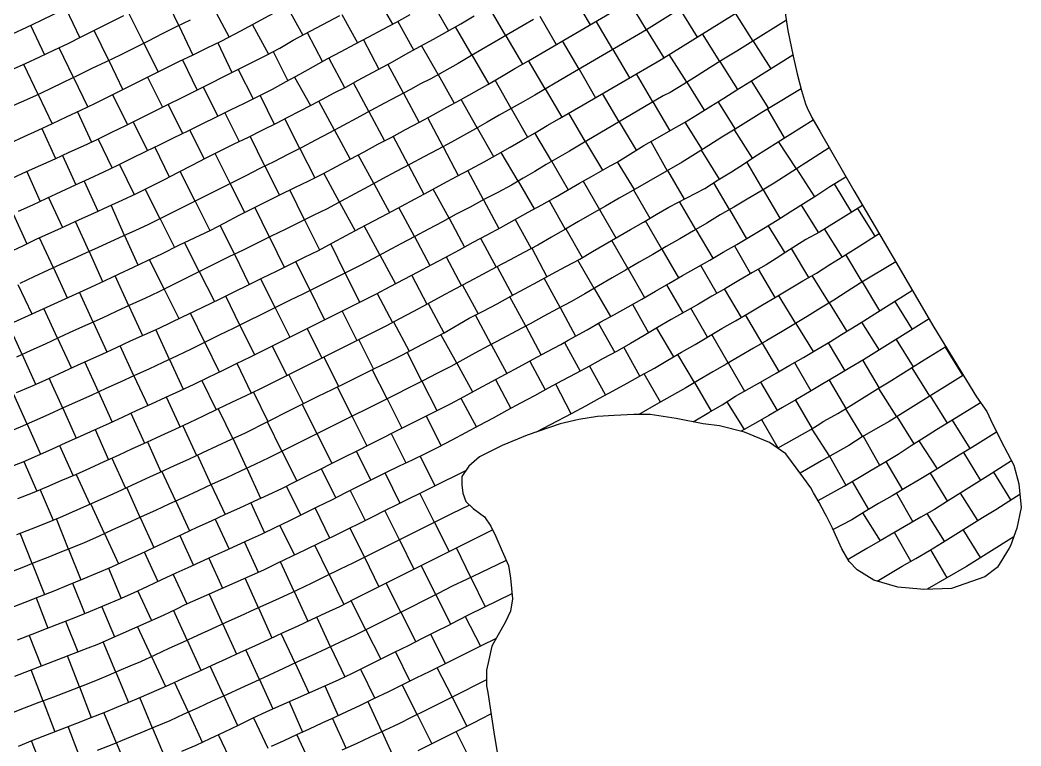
# Model space of a CAD drawing. Extents: x 720124 to 720679, y 1579628 to 1580856.
# Drawn here: x 720501.1 to 720628.9, y 1579914.9 to 1580007.7 of the extents above; entities that cross this region are included whole.
import ezdxf

# ---------------------------------------------------------------- set-up
doc = ezdxf.new("R2010")
doc.units = 0
doc.layers.add('10016_0502_PANTES', color=7, linetype='Continuous')
doc.layers.add('AGROCAD PLL', color=7, linetype='Continuous')
doc.layers.add('GT01-0010016-0502', color=30, linetype='Continuous', lineweight=25)

msp = doc.modelspace()

# ---------------------------------------------------------------- linework, layer by layer
at = {"layer": '10016_0502_PANTES'}
msp.add_lwpolyline([(720598.76, 1580008.84), (720599.16, 1580006.33), (720599.82, 1580003.02), (720600.35, 1580000.77), (720600.88, 1579998.65), (720601.41, 1579996.93), (720601.63, 1579996.45), (720602.2, 1579995.21), (720603.26, 1579993.36), (720607.59, 1579985.87), (720612.61, 1579977.3), (720617.81, 1579968.42), (720623.24, 1579959.49), (720624.56, 1579957.64), (720624.56, 1579957.64), (720625.3, 1579956.05), (720625.49, 1579955.66), (720626.41, 1579953.81), (720628, 1579950.76), (720628.66, 1579948.38), (720628.93, 1579945.34), (720628.4, 1579942.69), (720627.6, 1579940.44), (720627.41, 1579940.14), (720625.93, 1579937.74), (720625.88, 1579937.67), (720624.3, 1579936.48), (720620.06, 1579935.02), (720616.49, 1579934.89), (720616.09, 1579934.92), (720613.18, 1579935.15), (720610.14, 1579936.08), (720608.02, 1579937.4), (720606.97, 1579938.46), (720606.04, 1579940.05), (720604.85, 1579942.69), (720604.08, 1579944.23), (720603.92, 1579944.55), (720603.13, 1579946), (720602.44, 1579947.21), (720602.07, 1579947.85), (720601.18, 1579949.08), (720598.9, 1579952.22), (720596.78, 1579953.67), (720593.6, 1579955), (720590.43, 1579955.79), (720588.31, 1579956.05), (720584.87, 1579956.72), (720581.57, 1579957.25), (720579.45, 1579957.25), (720576.94, 1579957.11), (720574.82, 1579956.98), (720572.44, 1579956.58), (720570.06, 1579956.05), (720565.82, 1579954.6), (720562.65, 1579953.28), (720559.74, 1579951.82), (720558.41, 1579950.63), (720557.49, 1579949.31), (720557.49, 1579948.25), (720557.62, 1579947.19), (720558.02, 1579946.13), (720558.94, 1579945.21), (720560.4, 1579944.15), (720561.19, 1579942.96), (720561.85, 1579941.63), (720562.65, 1579939.78), (720563.44, 1579937.93), (720563.71, 1579936.34), (720563.97, 1579933.7), (720563.71, 1579932.11), (720563.05, 1579930.65), (720562.12, 1579929.07), (720561.33, 1579927.61), (720560.93, 1579925.89), (720560.66, 1579924.57), (720560.66, 1579922.58), (720560.8, 1579921.72), (720561.59, 1579916.63), (720564.63, 1579897.98)], dxfattribs=at)
at = {"layer": 'AGROCAD PLL', "color": 3, "true_color": 0x00ff00}
for points in [[(720521.32, 1580006.95), (720519.52, 1580010.79)], [(720546.56, 1580010.76), (720548.65, 1580007.11)], [(720571.77, 1580010.67), (720573.88, 1580007.03)], [(720525.82, 1580009.14), (720527.79, 1580005.47)], [(720525.82, 1580009.14), (720527.79, 1580005.47)], [(720535.14, 1580009.44), (720537.17, 1580005.73)], [(720553.7, 1580009.91), (720555.8, 1580006.27)], [(720563.12, 1580005.64), (720560.99, 1580009.3)], [(720563.12, 1580005.64), (720560.99, 1580009.3)], [(720581.1, 1580006.41), (720578.9, 1580009.96)], [(720581.1, 1580006.41), (720578.9, 1580009.96)], [(720585.35, 1580009.04), (720587.54, 1580005.46)], [(720542.17, 1580008.38), (720544.16, 1580004.72)], [(720567.44, 1580008.16), (720569.55, 1580004.52)], [(720576.78, 1580003.89), (720574.67, 1580007.5)], [(720576.78, 1580003.89), (720574.67, 1580007.5)], [(720594.73, 1580004.97), (720592.47, 1580008.54)], [(720594.73, 1580004.97), (720592.47, 1580008.54)], [(720502.39, 1580006.98), (720504.17, 1580003.21)], [(720512.38, 1580002.49), (720510.53, 1580006.31)], [(720521.32, 1580006.95), (720523.11, 1580003.18)], [(720521.32, 1580006.95), (720523.11, 1580003.18)], [(720521.32, 1580006.95), (720523.11, 1580003.18)], [(720521.32, 1580006.95), (720523.11, 1580003.18)], [(720558.8, 1580003.13), (720556.67, 1580006.78)], [(720558.8, 1580003.13), (720556.67, 1580006.78)], [(720581.1, 1580006.41), (720583.32, 1580002.82)], [(720537.75, 1580006.04), (720539.69, 1580002.33)], [(720544.92, 1580005.13), (720546.9, 1580001.39)], [(720563.12, 1580005.64), (720565.24, 1580002.01)], [(720572.47, 1580001.37), (720570.35, 1580004.99)], [(720572.47, 1580001.37), (720570.35, 1580004.99)], [(720590.46, 1580002.36), (720588.23, 1580005.89)], [(720590.46, 1580002.36), (720588.23, 1580005.89)], [(720594.73, 1580004.97), (720596.95, 1580001.43)], [(720507.87, 1580000.32), (720506.05, 1580004.08)], [(720526.33, 1580004.72), (720528.12, 1580000.94)], [(720533.38, 1580003.61), (720535.27, 1579999.88)], [(720576.78, 1580003.89), (720578.91, 1580000.25)], [(720512.38, 1580002.49), (720514.19, 1579998.75)], [(720512.38, 1580002.49), (720514.19, 1579998.75)], [(720558.8, 1580003.13), (720560.93, 1579999.47)], [(720568.15, 1579998.84), (720566.02, 1580002.47)], [(720568.15, 1579998.84), (720566.02, 1580002.47)], [(720586.23, 1579999.69), (720584, 1580003.24)], [(720586.23, 1579999.69), (720584, 1580003.24)], [(720590.46, 1580002.36), (720592.72, 1579998.79)], [(720528.93, 1580001.35), (720530.83, 1579997.57)], [(720550.04, 1579998.31), (720548.06, 1580002.01)], [(720550.04, 1579998.31), (720548.06, 1580002.01)], [(720572.47, 1580001.37), (720574.59, 1579997.73)], [(720507.87, 1580000.32), (720509.71, 1579996.52)], [(720507.87, 1580000.32), (720509.71, 1579996.52)], [(720536.13, 1580000.36), (720538.15, 1579996.73)], [(720554.45, 1580000.67), (720556.5, 1579997.01)], [(720594.46, 1579999.87), (720596.68, 1579996.33)], [(720594.46, 1579999.87), (720596.68, 1579996.33)], [(720524.47, 1579999.09), (720526.33, 1579995.35)], [(720545.63, 1579995.95), (720543.66, 1579999.64)], [(720545.63, 1579995.95), (720543.66, 1579999.64)], [(720568.15, 1579998.84), (720570.27, 1579995.23)], [(720586.23, 1579999.69), (720588.47, 1579996.13)], [(720503.37, 1579998.15), (720505.18, 1579994.38)], [(720503.37, 1579998.15), (720505.18, 1579994.38)], [(720541.22, 1579993.59), (720539.23, 1579997.3)], [(720541.22, 1579993.59), (720539.23, 1579997.3)], [(720550.04, 1579998.31), (720552.03, 1579994.57)], [(720559.46, 1579993.89), (720557.4, 1579997.51)], [(720559.46, 1579993.89), (720557.4, 1579997.51)], [(720577.6, 1579994.65), (720575.47, 1579998.25)], [(720577.6, 1579994.65), (720575.47, 1579998.25)], [(720519.99, 1579996.86), (720521.83, 1579993.14)], [(720545.63, 1579995.95), (720547.62, 1579992.21)], [(720563.81, 1579996.36), (720565.89, 1579992.69)], [(720596.56, 1579996.26), (720598.66, 1579992.58)], [(720555.09, 1579991.46), (720553.14, 1579995.16)], [(720555.09, 1579991.46), (720553.14, 1579995.16)], [(720573.29, 1579992.1), (720571.15, 1579995.74)], [(720573.29, 1579992.1), (720571.15, 1579995.74)], [(720577.6, 1579994.65), (720579.75, 1579991)], [(720503.85, 1579993.77), (720505.6, 1579989.97)], [(720541.22, 1579993.59), (720543.22, 1579989.87)], [(720559.46, 1579993.89), (720561.56, 1579990.19)], [(720550.67, 1579989.12), (720548.73, 1579992.8)], [(720550.67, 1579989.12), (720548.73, 1579992.8)], [(720568.98, 1579989.58), (720566.84, 1579993.24)], [(720568.98, 1579989.58), (720566.84, 1579993.24)], [(720568.98, 1579989.58), (720566.84, 1579993.24)], [(720568.98, 1579989.58), (720566.84, 1579993.24)], [(720573.29, 1579992.1), (720575.45, 1579988.45)], [(720600.23, 1579988.62), (720597.96, 1579992.14)], [(720600.23, 1579988.62), (720597.96, 1579992.14)], [(720518.26, 1579991.39), (720520.11, 1579987.6)], [(720536.81, 1579991.24), (720538.7, 1579987.5)], [(720555.09, 1579991.46), (720557.04, 1579987.77)], [(720506.47, 1579990.36), (720508.19, 1579986.57)], [(720546.26, 1579986.76), (720544.27, 1579990.43)], [(720546.26, 1579986.76), (720544.27, 1579990.43)], [(720568.98, 1579989.58), (720571.09, 1579985.96)], [(720501.92, 1579988.3), (720503.64, 1579984.48)], [(720550.67, 1579989.12), (720552.64, 1579985.4)], [(720583.78, 1579988.42), (720585.88, 1579984.75)], [(720509.24, 1579987.06), (720511.01, 1579983.23)], [(720541.87, 1579984.38), (720539.86, 1579988.08)], [(720541.87, 1579984.38), (720539.86, 1579988.08)], [(720573, 1579987.06), (720575.07, 1579983.43)], [(720518.94, 1579982.26), (720517.03, 1579986.03)], [(720518.94, 1579982.26), (720517.03, 1579986.03)], [(720546.26, 1579986.76), (720548.27, 1579983.06)], [(720555.86, 1579982.32), (720553.85, 1579986.05)], [(720555.86, 1579982.32), (720553.85, 1579986.05)], [(720579.44, 1579985.93), (720581.51, 1579982.32)], [(720596, 1579985.97), (720598.14, 1579982.32)], [(720504.7, 1579984.97), (720506.46, 1579981.15)], [(720523.41, 1579984.5), (720525.3, 1579980.75)], [(720560.27, 1579984.67), (720562.23, 1579981.01)], [(720568.66, 1579984.57), (720570.69, 1579980.91)], [(720514.42, 1579980.13), (720512.68, 1579983.99)], [(720514.42, 1579980.13), (720512.68, 1579983.99)], [(720532.92, 1579979.92), (720531.06, 1579983.72)], [(720532.92, 1579979.92), (720531.06, 1579983.72)], [(720541.87, 1579984.38), (720543.86, 1579980.71)], [(720551.44, 1579979.98), (720549.45, 1579983.7)], [(720551.44, 1579979.98), (720549.45, 1579983.7)], [(720575.1, 1579983.45), (720577.18, 1579979.8)], [(720600.85, 1579984.01), (720603.05, 1579980.47)], [(720610.3, 1579980.03), (720608.08, 1579983.58)], [(720500.16, 1579982.87), (720501.92, 1579979.05)], [(720509.87, 1579978.05), (720508.12, 1579981.91)], [(720509.87, 1579978.05), (720508.12, 1579981.91)], [(720555.86, 1579982.32), (720557.83, 1579978.64)], [(720564.29, 1579982.15), (720566.34, 1579978.45)], [(720583.05, 1579978.38), (720580.96, 1579982)], [(720583.05, 1579978.38), (720580.96, 1579982)], [(720547.03, 1579977.63), (720545.03, 1579981.34)], [(720547.03, 1579977.63), (720545.03, 1579981.34)], [(720570.77, 1579980.95), (720572.87, 1579977.3)], [(720606.07, 1579977.37), (720603.84, 1579980.95)], [(720505.32, 1579975.98), (720503.55, 1579979.82)], [(720505.32, 1579975.98), (720503.55, 1579979.82)], [(720551.44, 1579979.98), (720553.42, 1579976.27)], [(720559.9, 1579979.76), (720561.88, 1579976.06)], [(720578.73, 1579975.87), (720576.64, 1579979.49)], [(720578.73, 1579975.87), (720576.64, 1579979.49)], [(720509.87, 1579978.05), (720511.6, 1579974.23)], [(720523.95, 1579975.5), (720522.07, 1579979.22)], [(720523.95, 1579975.5), (720522.07, 1579979.22)], [(720542.59, 1579975.32), (720540.74, 1579979.04)], [(720542.59, 1579975.32), (720540.74, 1579979.04)], [(720519.48, 1579973.25), (720517.59, 1579977.04)], [(720519.48, 1579973.25), (720517.59, 1579977.04)], [(720547.03, 1579977.63), (720549, 1579973.94)], [(720555.5, 1579977.39), (720557.47, 1579973.7)], [(720574.41, 1579973.36), (720572.31, 1579976.98)], [(720574.41, 1579973.36), (720572.31, 1579976.98)], [(720505.32, 1579975.98), (720507.08, 1579972.16)], [(720562.01, 1579976.13), (720563.95, 1579972.46)], [(720578.73, 1579975.87), (720580.85, 1579972.2)], [(720597.51, 1579972.2), (720595.39, 1579975.81)], [(720514.95, 1579971.14), (720513.19, 1579974.98)], [(720514.95, 1579971.14), (720513.19, 1579974.98)], [(720542.59, 1579975.32), (720544.44, 1579971.59)], [(720551.09, 1579975.02), (720553.02, 1579971.32)], [(720500.78, 1579973.87), (720502.55, 1579970.1)], [(720519.48, 1579973.25), (720521.36, 1579969.5)], [(720538.11, 1579973.1), (720539.95, 1579969.34)], [(720557.6, 1579973.77), (720559.57, 1579970.1)], [(720574.41, 1579973.36), (720576.5, 1579969.75)], [(720583.65, 1579973.82), (720585.73, 1579970.21)], [(720593.21, 1579969.65), (720591.07, 1579973.3)], [(720510.41, 1579969.05), (720508.65, 1579972.87)], [(720510.41, 1579969.05), (720508.65, 1579972.87)], [(720546.66, 1579972.7), (720548.63, 1579968.99)], [(720600.17, 1579968.88), (720597.97, 1579972.47)], [(720600.17, 1579968.88), (720597.97, 1579972.47)], [(720612.79, 1579971.7), (720615.04, 1579968.11)], [(720505.86, 1579966.98), (720504.1, 1579970.8)], [(720505.86, 1579966.98), (720504.1, 1579970.8)], [(720514.95, 1579971.14), (720516.7, 1579967.33)], [(720533.63, 1579970.88), (720535.5, 1579967.11)], [(720542.19, 1579970.46), (720544.09, 1579966.69)], [(720570.05, 1579970.91), (720572.02, 1579967.23)], [(720579.31, 1579971.33), (720581.35, 1579967.67)], [(720524.66, 1579966.45), (720522.83, 1579970.2)], [(720524.66, 1579966.45), (720522.83, 1579970.2)], [(720548.78, 1579969.07), (720550.78, 1579965.33)], [(720595.85, 1579966.35), (720593.74, 1579969.96)], [(720595.85, 1579966.35), (720593.74, 1579969.96)], [(720501.31, 1579964.9), (720499.56, 1579968.74)], [(720501.31, 1579964.9), (720499.56, 1579968.74)], [(720510.41, 1579969.05), (720512.16, 1579965.25)], [(720520.16, 1579964.28), (720518.4, 1579968.1)], [(720520.16, 1579964.28), (720518.4, 1579968.1)], [(720529.15, 1579968.66), (720531.01, 1579964.86)], [(720537.72, 1579968.22), (720539.63, 1579964.45)], [(720565.65, 1579968.54), (720567.63, 1579964.84)], [(720600.17, 1579968.88), (720602.38, 1579965.27)], [(720608.55, 1579969.04), (720610.8, 1579965.45)], [(720505.86, 1579966.98), (720507.61, 1579963.17)], [(720544.32, 1579966.8), (720546.22, 1579963.05)], [(720556.85, 1579963.79), (720554.82, 1579967.46)], [(720556.85, 1579963.79), (720554.82, 1579967.46)], [(720591.53, 1579963.83), (720589.44, 1579967.45)], [(720591.53, 1579963.83), (720589.44, 1579967.45)], [(720515.61, 1579962.2), (720513.85, 1579966.03)], [(720515.61, 1579962.2), (720513.85, 1579966.03)], [(720524.66, 1579966.45), (720526.51, 1579962.68)], [(720533.25, 1579965.98), (720535.16, 1579962.2)], [(720561.24, 1579966.18), (720563.23, 1579962.47)], [(720570.59, 1579966.44), (720572.63, 1579962.79)], [(720580.23, 1579962.14), (720578.19, 1579965.83)], [(720595.85, 1579966.35), (720597.98, 1579962.72)], [(720604.31, 1579966.4), (720606.41, 1579962.8)], [(720501.31, 1579964.9), (720503.05, 1579961.1)], [(720511.07, 1579960.12), (720509.33, 1579963.95)], [(720511.07, 1579960.12), (720509.33, 1579963.95)], [(720520.16, 1579964.28), (720521.91, 1579960.48)], [(720539.85, 1579964.56), (720541.73, 1579960.84)], [(720566.19, 1579964.06), (720568.16, 1579960.39)], [(720587.21, 1579961.32), (720585.1, 1579964.92)], [(720587.21, 1579961.32), (720585.1, 1579964.92)], [(720528.76, 1579963.78), (720530.6, 1579959.97)], [(720547.94, 1579959.24), (720546.06, 1579962.97)], [(720547.94, 1579959.24), (720546.06, 1579962.97)], [(720556.85, 1579963.79), (720558.87, 1579960.13)], [(720575.84, 1579959.74), (720573.82, 1579963.44)], [(720575.84, 1579959.74), (720573.82, 1579963.44)], [(720591.53, 1579963.83), (720593.62, 1579960.22)], [(720599.99, 1579963.88), (720602.09, 1579960.25)], [(720506.52, 1579958.05), (720504.79, 1579961.88)], [(720506.52, 1579958.05), (720504.79, 1579961.88)], [(720515.61, 1579962.2), (720517.36, 1579958.4)], [(720524.27, 1579961.58), (720526.11, 1579957.82)], [(720552.4, 1579961.5), (720554.31, 1579957.73)], [(720561.79, 1579961.69), (720563.76, 1579958.01)], [(720582.88, 1579958.82), (720580.78, 1579962.44)], [(720582.88, 1579958.82), (720580.78, 1579962.44)], [(720604.42, 1579961.62), (720606.55, 1579957.99)], [(720511.07, 1579960.12), (720512.81, 1579956.27)], [(720530.89, 1579960.11), (720532.72, 1579956.34)], [(720543.47, 1579957), (720541.6, 1579960.78)], [(720543.47, 1579957), (720541.6, 1579960.78)], [(720571.45, 1579957.34), (720569.49, 1579961.1)], [(720587.21, 1579961.32), (720589.35, 1579957.66)], [(720595.65, 1579961.39), (720597.76, 1579957.73)], [(720501.96, 1579956), (720500.21, 1579959.86)], [(720501.96, 1579956), (720500.21, 1579959.86)], [(720519.73, 1579959.48), (720521.5, 1579955.64)], [(720547.94, 1579959.24), (720549.84, 1579955.49)], [(720557.38, 1579959.33), (720559.36, 1579955.64)], [(720591.34, 1579958.85), (720593.57, 1579955.31)], [(720600.11, 1579959.09), (720602.24, 1579955.41)], [(720506.52, 1579958.05), (720508.24, 1579954.22)], [(720526.38, 1579957.95), (720528.22, 1579954.14)], [(720539, 1579954.77), (720537.11, 1579958.56)], [(720539, 1579954.77), (720537.11, 1579958.56)], [(720606.49, 1579957.95), (720608.67, 1579954.4)], [(720515.19, 1579957.39), (720516.97, 1579953.57)], [(720534.52, 1579952.55), (720532.65, 1579956.31)], [(720534.52, 1579952.55), (720532.65, 1579956.31)], [(720543.47, 1579957), (720545.34, 1579953.23)], [(720595.78, 1579956.58), (720597.87, 1579952.97)], [(720501.96, 1579956), (720503.68, 1579952.18)], [(720510.65, 1579955.3), (720512.36, 1579951.46)], [(720521.87, 1579955.81), (720523.61, 1579952.01)], [(720602.2, 1579955.38), (720604.45, 1579951.89)], [(720517.32, 1579953.73), (720519.05, 1579949.92)], [(720530.03, 1579950.36), (720528.27, 1579954.17)], [(720530.03, 1579950.36), (720528.27, 1579954.17)], [(720539, 1579954.77), (720540.88, 1579950.99)], [(720548.46, 1579954.8), (720550.36, 1579951.04)], [(720608.76, 1579954.45), (720610.87, 1579950.76)], [(720506.09, 1579953.26), (720507.84, 1579949.4)], [(720534.52, 1579952.55), (720536.41, 1579948.74)], [(720512.77, 1579951.65), (720514.53, 1579947.83)], [(720525.48, 1579948.27), (720523.74, 1579952.07)], [(720525.48, 1579948.27), (720523.74, 1579952.07)], [(720552.18, 1579951.92), (720554.03, 1579948.12)], [(720604.46, 1579951.9), (720606.55, 1579948.22)], [(720611.66, 1579951.23), (720613.78, 1579947.62)], [(720621.57, 1579952.37), (720623.77, 1579948.81)], [(720520.94, 1579946.18), (720519.19, 1579949.98)], [(720520.94, 1579946.18), (720519.19, 1579949.98)], [(720530.03, 1579950.36), (720531.78, 1579946.54)], [(720539.53, 1579950.31), (720541.41, 1579946.57)], [(720508.23, 1579949.57), (720509.98, 1579945.76)], [(720607.35, 1579948.69), (720609.45, 1579945.11)], [(720617.32, 1579949.73), (720619.52, 1579946.13)], [(720627.64, 1579946.33), (720625.44, 1579949.86)], [(720503.62, 1579947.62), (720505.27, 1579943.73)], [(720516.4, 1579944.09), (720514.68, 1579947.9)], [(720516.4, 1579944.09), (720514.68, 1579947.9)], [(720525.48, 1579948.27), (720527.24, 1579944.45)], [(720520.94, 1579946.18), (720522.7, 1579942.35)], [(720554, 1579943.44), (720552.14, 1579947.18)], [(720554, 1579943.44), (720552.14, 1579947.18)], [(720613.02, 1579947.18), (720615.13, 1579943.53)], [(720511.85, 1579942.02), (720510.1, 1579945.81)], [(720511.85, 1579942.02), (720510.1, 1579945.81)], [(720530.53, 1579945.96), (720532.29, 1579942.12)], [(720538.74, 1579945.26), (720540.59, 1579941.46)], [(720549.53, 1579941.21), (720547.67, 1579944.96)], [(720549.53, 1579941.21), (720547.67, 1579944.96)], [(720507.26, 1579940.03), (720505.73, 1579943.91)], [(720507.26, 1579940.03), (720505.73, 1579943.91)], [(720516.4, 1579944.09), (720518.13, 1579940.24)], [(720525.98, 1579943.87), (720527.75, 1579940.04)], [(720608.7, 1579944.66), (720610.95, 1579941.11)], [(720608.7, 1579944.66), (720610.95, 1579941.11)], [(720619.15, 1579941.05), (720616.96, 1579944.58)], [(720534.25, 1579943.07), (720536.1, 1579939.28)], [(720545.05, 1579938.99), (720543.22, 1579942.73)], [(720545.05, 1579938.99), (720543.22, 1579942.73)], [(720554, 1579943.44), (720555.86, 1579939.71)], [(720623.77, 1579938.95), (720621.54, 1579942.53)], [(720502.62, 1579938.18), (720501.05, 1579942.07)], [(720502.62, 1579938.18), (720501.05, 1579942.07)], [(720521.45, 1579941.77), (720523.2, 1579937.96)], [(720529.73, 1579940.94), (720531.49, 1579937.07)], [(720549.53, 1579941.21), (720551.38, 1579937.48)], [(720614.86, 1579938.48), (720612.75, 1579942.15)], [(720507.26, 1579940.03), (720508.81, 1579936.11)], [(720516.91, 1579939.67), (720518.65, 1579935.88)], [(720540.56, 1579936.79), (720538.72, 1579940.55)], [(720540.56, 1579936.79), (720538.72, 1579940.55)], [(720558.65, 1579936.42), (720556.83, 1579940.2)], [(720558.65, 1579936.42), (720556.83, 1579940.2)], [(720525.18, 1579938.86), (720526.92, 1579935.04)], [(720536.06, 1579934.6), (720534.32, 1579938.42)], [(720536.06, 1579934.6), (720534.32, 1579938.42)], [(720545.05, 1579938.99), (720546.89, 1579935.23)], [(720502.62, 1579938.18), (720504.2, 1579934.24)], [(720512.36, 1579937.59), (720513.98, 1579933.71)], [(720554.17, 1579934.22), (720552.29, 1579937.93)], [(720554.17, 1579934.22), (720552.29, 1579937.93)], [(720531.51, 1579932.54), (720529.8, 1579936.32)], [(720531.51, 1579932.54), (720529.8, 1579936.32)], [(720558.65, 1579936.42), (720560.46, 1579932.65)], [(720507.74, 1579935.68), (720509.34, 1579931.78)], [(720536.06, 1579934.6), (720537.8, 1579930.81)], [(720549.7, 1579931.96), (720547.82, 1579935.69)], [(720549.7, 1579931.96), (720547.82, 1579935.69)], [(720503.1, 1579933.81), (720504.61, 1579929.93)], [(720526.96, 1579930.46), (720525.23, 1579934.3)], [(720526.96, 1579930.46), (720525.23, 1579934.3)], [(720545.23, 1579929.72), (720543.35, 1579933.44)], [(720545.23, 1579929.72), (720543.35, 1579933.44)], [(720554.17, 1579934.22), (720556.06, 1579930.46)], [(720511.52, 1579932.67), (720513.12, 1579928.82)], [(720522.41, 1579928.39), (720520.68, 1579932.21)], [(720522.41, 1579928.39), (720520.68, 1579932.21)], [(720531.51, 1579932.54), (720533.24, 1579928.7)], [(720506.87, 1579930.81), (720508.42, 1579926.89)], [(720540.72, 1579927.56), (720538.95, 1579931.34)], [(720540.72, 1579927.56), (720538.95, 1579931.34)], [(720549.7, 1579931.96), (720551.61, 1579928.19)], [(720517.87, 1579926.3), (720516.08, 1579930.14)], [(720517.87, 1579926.3), (720516.08, 1579930.14)], [(720526.96, 1579930.46), (720528.69, 1579926.62)], [(720545.23, 1579929.72), (720547.13, 1579925.97)], [(720502.21, 1579929), (720503.76, 1579925.1)], [(720513.28, 1579924.3), (720511.66, 1579928.19)], [(720513.28, 1579924.3), (720511.66, 1579928.19)], [(720522.41, 1579928.39), (720524.15, 1579924.55)], [(720536.19, 1579925.46), (720534.42, 1579929.25)], [(720536.19, 1579925.46), (720534.42, 1579929.25)], [(720553.48, 1579929.16), (720555.42, 1579925.39)], [(720531.65, 1579923.36), (720529.9, 1579927.17)], [(720531.65, 1579923.36), (720529.9, 1579927.17)], [(720540.72, 1579927.56), (720542.53, 1579923.71)], [(720549.02, 1579926.91), (720550.85, 1579923.16)], [(720517.87, 1579926.3), (720519.64, 1579922.49)], [(720527.11, 1579921.27), (720525.35, 1579925.09)], [(720527.11, 1579921.27), (720525.35, 1579925.09)], [(720536.19, 1579925.46), (720537.96, 1579921.65)], [(720544.53, 1579924.7), (720546.37, 1579920.95)], [(720556.24, 1579921.14), (720554.36, 1579924.87)], [(720513.28, 1579924.3), (720514.9, 1579920.45)], [(720508.65, 1579922.42), (720510.16, 1579918.52)], [(720522.56, 1579919.18), (720520.8, 1579923.01)], [(720522.56, 1579919.18), (720520.8, 1579923.01)], [(720540.01, 1579922.56), (720541.71, 1579918.74)], [(720551.77, 1579918.89), (720549.87, 1579922.68)], [(720503.99, 1579920.62), (720505.49, 1579916.7)], [(720517.98, 1579917.17), (720516.36, 1579921.06)], [(720517.98, 1579917.17), (720516.36, 1579921.06)], [(720527.11, 1579921.27), (720528.84, 1579917.5)], [(720535.44, 1579920.54), (720537.16, 1579916.66)], [(720547.27, 1579916.71), (720545.51, 1579920.53)], [(720556.24, 1579921.14), (720558.12, 1579917.37)], [(720556.24, 1579921.14), (720558.12, 1579917.37)], [(720513.37, 1579915.25), (720511.75, 1579919.14)], [(720513.37, 1579915.25), (720511.75, 1579919.14)], [(720522.56, 1579919.18), (720524.32, 1579915.35)], [(720542.73, 1579914.61), (720540.99, 1579918.41)], [(720551.77, 1579918.89), (720553.65, 1579915.13)], [(720551.77, 1579918.89), (720553.65, 1579915.13)], [(720551.77, 1579918.89), (720553.65, 1579915.13)], [(720551.77, 1579918.89), (720553.65, 1579915.13)], [(720508.71, 1579913.43), (720507.21, 1579917.37)], [(720508.71, 1579913.43), (720507.21, 1579917.37)], [(720517.98, 1579917.17), (720519.6, 1579913.3)], [(720547.27, 1579916.71), (720549.04, 1579912.87)], [(720547.27, 1579916.71), (720549.04, 1579912.87)], [(720556.78, 1579916.7), (720558.65, 1579912.93)], [(720504.05, 1579911.63), (720502.54, 1579915.53)], [(720504.05, 1579911.63), (720502.54, 1579915.53)], [(720526.37, 1579916.32), (720528.18, 1579912.52)], [(720538.19, 1579912.51), (720536.42, 1579916.32)]]:
    msp.add_lwpolyline(points, dxfattribs=at)
at = {"layer": 'AGROCAD PLL', "color": 5, "true_color": 0x0000ff}
for points in [[(720506.91, 1580009.12), (720508.69, 1580005.37)], [(720549.33, 1580007.48), (720551.34, 1580003.85)], [(720516.86, 1580004.71), (720518.7, 1580001.01)], [(720516.86, 1580004.71), (720518.7, 1580001.01)], [(720563.81, 1579996.36), (720561.76, 1579999.96)], [(720563.81, 1579996.36), (720561.76, 1579999.96)], [(720581.91, 1579997.19), (720579.8, 1580000.76)], [(720581.91, 1579997.19), (720579.8, 1580000.76)], [(720531.72, 1579998.01), (720533.54, 1579994.33)], [(720590.22, 1579997.22), (720592.42, 1579993.71)], [(720590.22, 1579997.22), (720592.42, 1579993.71)], [(720515.51, 1579994.65), (720517.34, 1579990.95)], [(720527.23, 1579995.8), (720529.06, 1579992.12)], [(720522.75, 1579993.58), (720524.56, 1579989.87)], [(720585.98, 1579994.58), (720588.18, 1579991.07)], [(720511.02, 1579992.43), (720512.83, 1579988.74)], [(720532.34, 1579988.99), (720534.2, 1579985.28)], [(720577.35, 1579989.52), (720579.53, 1579985.98)], [(720596, 1579985.97), (720593.91, 1579989.51)], [(720596, 1579985.97), (720593.91, 1579989.51)], [(720564.67, 1579987.04), (720566.74, 1579983.52)], [(720527.88, 1579986.74), (720529.72, 1579983.04)], [(720591.69, 1579983.43), (720589.68, 1579986.86)], [(720591.69, 1579983.43), (720589.68, 1579986.86)], [(720587.38, 1579980.89), (720585.29, 1579984.44)], [(720587.38, 1579980.89), (720585.29, 1579984.44)], [(720518.94, 1579982.26), (720520.79, 1579978.6)], [(720528.44, 1579977.71), (720526.61, 1579981.43)], [(720528.44, 1579977.71), (720526.61, 1579981.43)], [(720596.61, 1579981.37), (720598.75, 1579977.9)], [(720514.42, 1579980.13), (720516.12, 1579976.35)], [(720566.42, 1579978.49), (720568.37, 1579974.85)], [(720592.32, 1579978.8), (720594.37, 1579975.22)], [(720538.11, 1579973.1), (720536.3, 1579976.79)], [(720538.11, 1579973.1), (720536.3, 1579976.79)], [(720608.64, 1579974.19), (720606.56, 1579977.68)], [(720608.64, 1579974.19), (720606.56, 1579977.68)], [(720587.98, 1579976.31), (720590.05, 1579972.71)], [(720533.63, 1579970.88), (720531.8, 1579974.57)], [(720533.63, 1579970.88), (720531.8, 1579974.57)], [(720604.43, 1579971.5), (720602.27, 1579975.01)], [(720604.43, 1579971.5), (720602.27, 1579975.01)], [(720529.15, 1579968.66), (720527.33, 1579972.37)], [(720529.15, 1579968.66), (720527.33, 1579972.37)], [(720612.97, 1579966.81), (720615.15, 1579963.32)], [(720552.4, 1579961.5), (720550.53, 1579965.2)], [(720552.4, 1579961.5), (720550.53, 1579965.2)], [(720608.73, 1579964.16), (720610.8, 1579960.62)], [(720535.38, 1579962.31), (720537.24, 1579958.63)], [(720617.32, 1579959.61), (720619.48, 1579956.13)], [(720613.07, 1579956.97), (720615.24, 1579953.47)], [(720544, 1579952.55), (720545.86, 1579948.85)], [(720501.53, 1579951.21), (720503.22, 1579947.45)], [(720535.06, 1579948.07), (720536.92, 1579944.37)], [(720623.4, 1579943.68), (720621.21, 1579947.2)], [(720619.48, 1579936.38), (720617.4, 1579939.96)], [(720520.63, 1579936.79), (720522.35, 1579933.06)], [(720516.09, 1579934.68), (720517.84, 1579930.93)], [(720531.65, 1579923.36), (720533.37, 1579919.62)], [(720513.37, 1579915.25), (720514.95, 1579911.44)]]:
    msp.add_lwpolyline(points, dxfattribs=at)
at = {"layer": 'AGROCAD PLL', "color": 1, "true_color": 0xff0000}
for points in [[(720516.86, 1580004.71), (720514.95, 1580008.54)], [(720530.75, 1580007.05), (720532.79, 1580003.31)], [(720554.45, 1580000.67), (720552.35, 1580004.39)], [(720554.45, 1580000.67), (720552.35, 1580004.39)], [(720521.82, 1580002.56), (720523.68, 1579998.69)], [(720540.51, 1580002.78), (720542.51, 1579999.02)], [(720503.37, 1579998.15), (720501.52, 1580001.99)], [(720517.34, 1580000.33), (720519.27, 1579996.51)], [(720512.87, 1579998.09), (720514.79, 1579994.29)], [(720581.91, 1579997.19), (720584.08, 1579993.5)], [(720508.38, 1579995.9), (720510.19, 1579992.05)], [(720536.81, 1579991.24), (720534.89, 1579995.03)], [(720536.81, 1579991.24), (720534.89, 1579995.03)], [(720592.3, 1579993.64), (720594.58, 1579989.99)], [(720532.34, 1579988.99), (720530.44, 1579992.8)], [(720532.34, 1579988.99), (720530.44, 1579992.8)], [(720581.63, 1579992.11), (720583.72, 1579988.39)], [(720588.06, 1579991), (720590.39, 1579987.3)], [(720527.88, 1579986.74), (720525.97, 1579990.58)], [(720527.88, 1579986.74), (720525.97, 1579990.58)], [(720564.67, 1579987.04), (720562.51, 1579990.72)], [(720564.67, 1579987.04), (720562.51, 1579990.72)], [(720513.76, 1579989.2), (720515.65, 1579985.35)], [(720523.41, 1579984.5), (720521.49, 1579988.3)], [(720523.41, 1579984.5), (720521.49, 1579988.3)], [(720560.27, 1579984.67), (720558.26, 1579988.42)], [(720560.27, 1579984.67), (720558.26, 1579988.42)], [(720600.23, 1579988.62), (720602.54, 1579985.05)], [(720537.41, 1579982.12), (720535.54, 1579985.94)], [(720537.41, 1579982.12), (720535.54, 1579985.94)], [(720605.05, 1579986.72), (720607.26, 1579983.07)], [(720591.69, 1579983.43), (720593.87, 1579979.7)], [(720537.41, 1579982.12), (720539.3, 1579978.27)], [(720587.38, 1579980.89), (720589.55, 1579977.21)], [(720532.92, 1579979.92), (720534.81, 1579976.05)], [(720583.05, 1579978.38), (720585.18, 1579974.7)], [(720601.82, 1579974.74), (720599.61, 1579978.45)], [(720528.44, 1579977.71), (720530.33, 1579973.85)], [(720523.95, 1579975.5), (720525.89, 1579971.67)], [(720570.05, 1579970.91), (720568.03, 1579974.67)], [(720570.05, 1579970.91), (720568.03, 1579974.67)], [(720608.64, 1579974.19), (720610.85, 1579970.48)], [(720565.65, 1579968.54), (720563.63, 1579972.29)], [(720565.65, 1579968.54), (720563.63, 1579972.29)], [(720553.19, 1579971.41), (720555.2, 1579967.66)], [(720588.89, 1579967.13), (720586.75, 1579970.81)], [(720604.43, 1579971.5), (720606.66, 1579967.86)], [(720561.24, 1579966.18), (720559.23, 1579969.93)], [(720561.24, 1579966.18), (720559.23, 1579969.93)], [(720574.95, 1579968.88), (720577.05, 1579965.18)], [(720584.57, 1579964.61), (720582.42, 1579968.29)], [(720619.23, 1579965.86), (720621.49, 1579962.2)], [(720614.98, 1579963.22), (720617.24, 1579959.56)], [(720610.74, 1579960.58), (720613.01, 1579956.93)], [(720552.93, 1579957.04), (720554.86, 1579953.23)], [(720620.13, 1579956.53), (720622.39, 1579952.88)], [(720615.89, 1579953.89), (720618.23, 1579950.29)], [(720547.68, 1579949.75), (720549.59, 1579945.92)], [(720543.21, 1579947.51), (720545.15, 1579943.71)], [(720511.85, 1579942.02), (720513.62, 1579938.15)], [(720540.56, 1579936.79), (720542.43, 1579932.97)], [(720557.94, 1579931.41), (720559.87, 1579927.62)], [(720508.65, 1579922.42), (720507.12, 1579926.39)], [(720508.65, 1579922.42), (720507.12, 1579926.39)], [(720503.99, 1579920.62), (720502.46, 1579924.6)], [(720503.99, 1579920.62), (720502.46, 1579924.6)], [(720530.89, 1579918.47), (720532.72, 1579914.61)]]:
    msp.add_lwpolyline(points, dxfattribs=at)
at = {"layer": 'GT01-0010016-0502'}
for points in [[(720500.6, 1579960.03), (720502.44, 1579960.83), (720504.27, 1579961.64), (720506.08, 1579962.47), (720507.91, 1579963.31), (720509.73, 1579964.13), (720511.55, 1579964.97), (720513.36, 1579965.8), (720515.18, 1579966.64), (720516.99, 1579967.46), (720518.82, 1579968.29), (720520.33, 1579969), (720521.83, 1579969.73), (720523.34, 1579970.44), (720526.64, 1579972.03), (720528.43, 1579972.92), (720530.22, 1579973.8), (720532.02, 1579974.69), (720533.81, 1579975.56), (720535.61, 1579976.44), (720537.4, 1579977.33), (720539.2, 1579978.21), (720540.96, 1579979.16), (720542.72, 1579980.1), (720544.48, 1579981.05), (720546.24, 1579981.98), (720548.02, 1579982.93), (720549.78, 1579983.87), (720551.54, 1579984.82), (720553.3, 1579985.75), (720555.06, 1579986.71), (720556.83, 1579987.65), (720558.59, 1579988.6), (720560.35, 1579989.54), (720562.11, 1579990.49), (720563.69, 1579991.41), (720565.27, 1579992.32), (720566.85, 1579993.24), (720568.41, 1579994.16), (720569.99, 1579995.07), (720572.99, 1579996.81), (720582.95, 1580002.59), (720590.71, 1580007.44), (720598.47, 1580012.28)], [(720538.05, 1580011.03), (720529.22, 1580006.21), (720526.71, 1580004.91), (720524.91, 1580004.05), (720523.11, 1580003.18), (720521.31, 1580002.31), (720519.52, 1580001.41), (720517.73, 1580000.52), (720515.95, 1579999.62), (720514.15, 1579998.73), (720512.37, 1579997.83), (720510.58, 1579996.93), (720508.78, 1579996.08), (720506.96, 1579995.23), (720505.16, 1579994.37), (720503.34, 1579993.53), (720501.52, 1579992.71), (720499.7, 1579991.88)], [(720496.94, 1579967.55), (720510.1, 1579973.53), (720511.92, 1579974.38), (720513.72, 1579975.23), (720515.53, 1579976.08), (720517.34, 1579976.92), (720519.15, 1579977.78), (720521.36, 1579978.89), (720522.72, 1579979.53), (720524.07, 1579980.17), (720525.43, 1579980.81), (720527.21, 1579981.74), (720528.98, 1579982.66), (720530.75, 1579983.57), (720532.55, 1579984.46), (720534.34, 1579985.35), (720536.14, 1579986.23), (720537.93, 1579987.12), (720539.72, 1579988), (720541.49, 1579988.95), (720543.25, 1579989.89), (720545.01, 1579990.82), (720546.78, 1579991.77), (720548.55, 1579992.7), (720550.31, 1579993.65), (720552.07, 1579994.59), (720553.84, 1579995.53), (720555.59, 1579996.5), (720557.33, 1579997.47), (720559.08, 1579998.44), (720560.83, 1579999.41), (720562.55, 1580000.43), (720564.28, 1580001.44), (720566, 1580002.45), (720568.77, 1580004.07), (720578.62, 1580009.79)], [(720598.95, 1580007.63), (720594.33, 1580004.72), (720592.62, 1580003.68), (720590.91, 1580002.64), (720589.22, 1580001.57), (720587.54, 1580000.51), (720585.84, 1579999.44), (720584.12, 1579998.41), (720583.23, 1579997.97), (720572.72, 1579991.77), (720571.25, 1579990.9), (720569.77, 1579990.04), (720568.28, 1579989.17), (720566.8, 1579988.3), (720565.32, 1579987.43), (720563.85, 1579986.56), (720562.08, 1579985.63), (720560.32, 1579984.7), (720558.55, 1579983.75), (720556.78, 1579982.82), (720555.02, 1579981.87), (720553.25, 1579980.94), (720551.49, 1579980), (720549.71, 1579979.06), (720547.95, 1579978.12), (720546.19, 1579977.18), (720544.43, 1579976.23), (720542.63, 1579975.34), (720540.84, 1579974.45), (720539.06, 1579973.56), (720537.26, 1579972.68), (720535.47, 1579971.79), (720533.68, 1579970.9), (720531.89, 1579970.01), (720530.09, 1579969.12), (720528.3, 1579968.24), (720526.5, 1579967.37), (720524.71, 1579966.48), (720522.91, 1579965.6), (720521.12, 1579964.72), (720519.3, 1579963.88), (720517.49, 1579963.05), (720515.66, 1579962.22), (720513.84, 1579961.39), (720512.03, 1579960.55), (720510.21, 1579959.73), (720508.39, 1579958.89), (720506.57, 1579958.07), (720504.74, 1579957.25), (720502.92, 1579956.43), (720501.09, 1579955.61), (720499.23, 1579954.87)], [(720499.42, 1579996.4), (720501.25, 1579997.2), (720503.07, 1579998.01), (720504.88, 1579998.88), (720506.68, 1579999.75), (720508.48, 1580000.62), (720510.28, 1580001.49), (720512.09, 1580002.35), (720513.88, 1580003.22), (720515.68, 1580004.12), (720517.46, 1580005.01), (720519.25, 1580005.91), (720521.03, 1580006.82), (720522.85, 1580007.67)], [(720499.59, 1579977.94), (720501.4, 1579978.8), (720503.2, 1579979.67), (720505.02, 1579980.5), (720506.84, 1579981.32), (720508.66, 1579982.16), (720510.48, 1579982.98), (720512.3, 1579983.82), (720514.11, 1579984.64), (720515.94, 1579985.48), (720517.72, 1579986.38), (720519.5, 1579987.29), (720521.28, 1579988.19), (720523.06, 1579989.1), (720524.85, 1579990.02), (720526.63, 1579990.92), (720528.43, 1579991.81), (720530.22, 1579992.69), (720532, 1579993.58), (720533.8, 1579994.46), (720535.28, 1579995.23), (720536.75, 1579996.01), (720538.24, 1579996.77), (720539.71, 1579997.55), (720541.19, 1579998.33), (720542.66, 1579999.09), (720544.27, 1579999.98), (720548.62, 1580002.31), (720550.35, 1580003.31), (720552.11, 1580004.27), (720553.88, 1580005.21), (720555.63, 1580006.17), (720557.36, 1580007.18), (720559.08, 1580008.18)], [(720514.27, 1580008.21), (720512.49, 1580007.3), (720510.71, 1580006.4), (720508.92, 1580005.49), (720507.14, 1580004.59), (720505.33, 1580003.74), (720503.52, 1580002.91), (720501.7, 1580002.07), (720499.88, 1580001.24)], [(720500.07, 1579987.46), (720501.89, 1579988.29), (720503.71, 1579989.11), (720505.53, 1579989.93), (720507.35, 1579990.76), (720509.17, 1579991.58), (720510.99, 1579992.42), (720512.78, 1579993.3), (720514.58, 1579994.19), (720516.37, 1579995.08), (720518.16, 1579995.97), (720519.95, 1579996.85), (720521.75, 1579997.74), (720523.54, 1579998.63), (720525.33, 1579999.52), (720527.11, 1580000.42), (720528.89, 1580001.33), (720530.68, 1580002.23), (720532.46, 1580003.14), (720534.24, 1580004.04), (720535.96, 1580005.08), (720537.38, 1580005.84), (720540.46, 1580007.45), (720541.92, 1580008.25)], [(720500.11, 1580005.9), (720501.92, 1580006.76), (720503.73, 1580007.61), (720505.54, 1580008.47)], [(720584.49, 1580008.51), (720582.79, 1580007.46), (720581.08, 1580006.4), (720570.88, 1580000.44), (720566.84, 1579998.07), (720565.31, 1579997.21), (720563.79, 1579996.35), (720562.27, 1579995.48), (720560.75, 1579994.62), (720559.22, 1579993.75), (720557.7, 1579992.89), (720556.18, 1579992.03), (720554.41, 1579991.1), (720552.64, 1579990.16), (720550.88, 1579989.23), (720549.1, 1579988.29), (720547.34, 1579987.35), (720545.58, 1579986.39), (720543.83, 1579985.45), (720542.07, 1579984.49), (720540.31, 1579983.53), (720538.51, 1579982.66), (720536.72, 1579981.78), (720534.92, 1579980.9), (720533.13, 1579980.02), (720531.33, 1579979.14), (720529.54, 1579978.25), (720527.74, 1579977.37), (720525.94, 1579976.49), (720524.15, 1579975.6), (720522.37, 1579974.7), (720520.58, 1579973.8), (720518.79, 1579972.91), (720516.98, 1579972.07), (720515.16, 1579971.24), (720513.34, 1579970.4), (720511.53, 1579969.57), (720509.71, 1579968.73), (720507.89, 1579967.91), (720506.07, 1579967.08), (720504.25, 1579966.24), (720502.43, 1579965.42), (720500.6, 1579964.58)], [(720550.84, 1580008.31), (720549.09, 1580007.34), (720547.32, 1580006.4), (720545.55, 1580005.46), (720543.79, 1580004.53), (720542.03, 1580003.59), (720540.26, 1580002.65), (720538.51, 1580001.68), (720536.75, 1580000.71), (720535.01, 1579999.74), (720533.26, 1579998.78), (720531.47, 1579997.89), (720529.68, 1579997), (720527.88, 1579996.12), (720526.09, 1579995.23), (720524.3, 1579994.34), (720522.5, 1579993.46), (720520.7, 1579992.59), (720518.91, 1579991.71), (720517.11, 1579990.83), (720515.31, 1579989.95), (720513.51, 1579989.08), (720511.72, 1579988.2), (720509.9, 1579987.36), (720508.09, 1579986.53), (720506.27, 1579985.69), (720504.45, 1579984.86), (720502.64, 1579984.01), (720500.82, 1579983.18)], [(720566.66, 1580007.7), (720558.75, 1580003.1), (720557.01, 1580002.11), (720555.26, 1580001.13), (720553.52, 1580000.15), (720552.23, 1579999.48), (720550.93, 1579998.79), (720547.62, 1579997.02), (720545.86, 1579996.08), (720544.09, 1579995.13), (720542.33, 1579994.19), (720540.57, 1579993.24), (720538.8, 1579992.3), (720537.04, 1579991.35), (720535.26, 1579990.45), (720533.46, 1579989.55), (720531.68, 1579988.66), (720529.9, 1579987.76), (720528.11, 1579986.86), (720526.32, 1579985.97), (720524.54, 1579985.07), (720522.75, 1579984.17), (720520.96, 1579983.26), (720519.17, 1579982.37), (720517.39, 1579981.47), (720515.8, 1579980.75), (720514.2, 1579980.03), (720512.61, 1579979.3), (720511.02, 1579978.57), (720509.42, 1579977.85), (720507.83, 1579977.13), (720506.23, 1579976.41), (720504.64, 1579975.67), (720502.83, 1579974.83), (720501.02, 1579973.98)], [(720499.6, 1579950.46), (720501.46, 1579951.18), (720503.28, 1579952), (720505.11, 1579952.81), (720506.93, 1579953.64), (720508.76, 1579954.45), (720510.58, 1579955.27), (720512.41, 1579956.09), (720514.22, 1579956.93), (720516.03, 1579957.78), (720517.85, 1579958.62), (720519.67, 1579959.45), (720521.48, 1579960.28), (720523.31, 1579961.11), (720525.11, 1579961.99), (720526.9, 1579962.86), (720528.69, 1579963.74), (720530.49, 1579964.61), (720532.29, 1579965.49), (720534.08, 1579966.39), (720535.86, 1579967.29), (720537.66, 1579968.18), (720539.44, 1579969.08), (720541.22, 1579969.97), (720543.02, 1579970.88), (720544.8, 1579971.78), (720546.6, 1579972.67), (720548.36, 1579973.6), (720550.13, 1579974.52), (720551.9, 1579975.45), (720553.67, 1579976.4), (720555.43, 1579977.35), (720557.19, 1579978.29), (720558.95, 1579979.25), (720560.71, 1579980.19), (720562.47, 1579981.14), (720564.22, 1579982.12), (720565.96, 1579983.09), (720567.71, 1579984.05), (720569.47, 1579985.02), (720571, 1579985.91), (720572.54, 1579986.79), (720574.07, 1579987.67), (720576.46, 1579989.02), (720577.34, 1579989.5), (720579.03, 1579990.55), (720580.73, 1579991.6), (720582.47, 1579992.58), (720584.21, 1579993.57), (720585.95, 1579994.56), (720587.61, 1579995.6), (720589.29, 1579996.64), (720590.95, 1579997.68), (720592.61, 1579998.72), (720594.28, 1579999.76), (720599.78, 1580003.2)], [(720600.83, 1579998.87), (720596.69, 1579996.34), (720595.82, 1579995.84), (720594.13, 1579994.79), (720592.43, 1579993.72), (720590.73, 1579992.67), (720589.04, 1579991.61), (720587.34, 1579990.54), (720585.65, 1579989.49), (720579.33, 1579985.87), (720577.59, 1579984.88), (720575.86, 1579983.88), (720574.12, 1579982.89), (720572.4, 1579981.89), (720570.66, 1579980.89), (720568.93, 1579979.9), (720567.19, 1579978.9), (720565.43, 1579977.96), (720563.66, 1579977.01), (720561.9, 1579976.08), (720560.14, 1579975.13), (720558.37, 1579974.19), (720556.61, 1579973.24), (720554.85, 1579972.3), (720553.08, 1579971.35), (720551.32, 1579970.42), (720549.55, 1579969.48), (720547.79, 1579968.54), (720545.99, 1579967.65), (720544.21, 1579966.75), (720542.43, 1579965.85), (720540.63, 1579964.96), (720538.85, 1579964.05), (720537.06, 1579963.15), (720535.27, 1579962.25), (720533.49, 1579961.36), (720531.68, 1579960.49), (720529.89, 1579959.63), (720528.08, 1579958.77), (720526.27, 1579957.9), (720524.47, 1579957.04), (720522.66, 1579956.18), (720520.85, 1579955.34), (720519.03, 1579954.51), (720517.21, 1579953.68), (720515.4, 1579952.85), (720513.57, 1579952.01), (720511.75, 1579951.18), (720509.94, 1579950.35), (720508.12, 1579949.52), (720506.28, 1579948.74), (720504.43, 1579947.96), (720502.59, 1579947.18), (720500.73, 1579946.45)], [(720500.64, 1579941.91), (720502.5, 1579942.64), (720504.36, 1579943.37), (720506.22, 1579944.1), (720508.05, 1579944.91), (720509.88, 1579945.72), (720511.71, 1579946.53), (720513.52, 1579947.36), (720515.34, 1579948.2), (720517.16, 1579949.05), (720518.97, 1579949.88), (720520.79, 1579950.72), (720522.61, 1579951.55), (720524.42, 1579952.38), (720526.24, 1579953.22), (720528.06, 1579954.07), (720529.87, 1579954.9), (720535.57, 1579957.78), (720537.35, 1579958.69), (720539.15, 1579959.56), (720540.94, 1579960.45), (720542.74, 1579961.33), (720544.53, 1579962.22), (720546.32, 1579963.1), (720548.12, 1579963.98), (720549.91, 1579964.87), (720551.68, 1579965.81), (720553.45, 1579966.74), (720555.22, 1579967.67), (720558.45, 1579969.54), (720560.24, 1579970.44), (720561.99, 1579971.4), (720563.75, 1579972.35), (720565.51, 1579973.3), (720567.26, 1579974.25), (720569.02, 1579975.21), (720570.78, 1579976.16), (720572.55, 1579977.11), (720574.17, 1579978.06), (720575.8, 1579979), (720577.43, 1579979.94), (720579.06, 1579980.89), (720580.7, 1579981.84), (720582.33, 1579982.79), (720583.95, 1579983.73), (720588.54, 1579986.14), (720590.23, 1579987.21), (720591.93, 1579988.26), (720593.62, 1579989.32), (720594.93, 1579990.23), (720602.37, 1579994.91)], [(720604.43, 1579991.34), (720597.4, 1579986.79), (720595.68, 1579985.78), (720593.96, 1579984.76), (720592.24, 1579983.75), (720590.51, 1579982.74), (720588.79, 1579981.71), (720587.07, 1579980.7), (720585.33, 1579979.7), (720583.61, 1579978.7), (720581.88, 1579977.7), (720580.15, 1579976.69), (720578.42, 1579975.69), (720576.69, 1579974.69), (720574.95, 1579973.68), (720573.22, 1579972.68), (720571.49, 1579971.68), (720569.73, 1579970.73), (720567.97, 1579969.79), (720566.21, 1579968.84), (720564.45, 1579967.9), (720562.68, 1579966.95), (720560.92, 1579966.01), (720559.16, 1579965.06), (720556.09, 1579963.37), (720554.31, 1579962.46), (720552.52, 1579961.56), (720550.74, 1579960.66), (720548.96, 1579959.75), (720547.17, 1579958.85), (720545.38, 1579957.95), (720543.59, 1579957.06), (720541.8, 1579956.17), (720540, 1579955.28), (720538.22, 1579954.39), (720536.43, 1579953.5), (720534.64, 1579952.61), (720532.85, 1579951.72), (720531.05, 1579950.83), (720529.24, 1579949.99), (720527.42, 1579949.16), (720525.6, 1579948.32), (720523.79, 1579947.49), (720521.97, 1579946.65), (720520.15, 1579945.82), (720518.34, 1579944.98), (720516.52, 1579944.15), (720514.69, 1579943.32), (720512.88, 1579942.49), (720511.06, 1579941.65), (720509.24, 1579940.82), (720507.69, 1579940.2), (720506.15, 1579939.59), (720504.6, 1579938.96), (720503.05, 1579938.35), (720501.5, 1579937.73), (720499.95, 1579937.12)], [(720499.82, 1579932.52), (720501.69, 1579933.26), (720503.55, 1579933.99), (720505.41, 1579934.71), (720507.26, 1579935.48), (720509.11, 1579936.24), (720510.96, 1579937.01), (720512.8, 1579937.77), (720514.62, 1579938.61), (720516.43, 1579939.45), (720518.25, 1579940.29), (720520.07, 1579941.14), (720521.88, 1579941.97), (720523.69, 1579942.82), (720525.5, 1579943.65), (720527.32, 1579944.49), (720529.14, 1579945.32), (720530.95, 1579946.16), (720532.77, 1579946.99), (720534.59, 1579947.83), (720536.18, 1579948.63), (720537.77, 1579949.43), (720539.36, 1579950.23), (720540.95, 1579951.03), (720542.54, 1579951.81), (720544.13, 1579952.61), (720545.71, 1579953.41), (720547.3, 1579954.21), (720548.89, 1579955.01), (720550.67, 1579955.9), (720552.47, 1579956.8), (720554.25, 1579957.71), (720556.03, 1579958.61), (720557.8, 1579959.55), (720559.56, 1579960.5), (720561.32, 1579961.44), (720563.08, 1579962.39), (720564.84, 1579963.34), (720566.6, 1579964.29), (720568.37, 1579965.23), (720570.13, 1579966.18), (720571.09, 1579966.72), (720573.52, 1579968.07), (720575.26, 1579969.06), (720577, 1579970.03), (720578.74, 1579971.01), (720580.49, 1579971.99), (720582.22, 1579972.99), (720583.95, 1579973.99), (720585.69, 1579974.99), (720587.42, 1579975.98), (720589.16, 1579976.98), (720590.89, 1579977.98), (720592.63, 1579978.98), (720594.35, 1579979.98), (720596.05, 1579981.03), (720597.76, 1579982.08), (720599.45, 1579983.14), (720601.15, 1579984.19), (720602.86, 1579985.25), (720604.5, 1579986.38), (720606.57, 1579987.63)], [(720608.7, 1579983.97), (720603.18, 1579980.54), (720601.42, 1579979.59), (720600.15, 1579978.79), (720598.89, 1579977.99), (720597.63, 1579977.18), (720596.36, 1579976.37), (720594.63, 1579975.37), (720592.89, 1579974.37), (720591.16, 1579973.36), (720589.44, 1579972.36), (720587.71, 1579971.36), (720585.98, 1579970.36), (720584.25, 1579969.36), (720582.51, 1579968.35), (720580.79, 1579967.35), (720579.06, 1579966.33), (720577.33, 1579965.33), (720575.57, 1579964.38), (720573.81, 1579963.43), (720572.05, 1579962.48), (720570.29, 1579961.53), (720568.53, 1579960.59), (720566.76, 1579959.63), (720565.01, 1579958.69), (720563.25, 1579957.73), (720561.49, 1579956.78), (720559.73, 1579955.84), (720557.97, 1579954.89), (720556.2, 1579953.95), (720554.44, 1579953), (720552.79, 1579952.21), (720551.14, 1579951.41), (720549.49, 1579950.62), (720547.84, 1579949.84), (720544.42, 1579948.12), (720542.63, 1579947.21), (720540.86, 1579946.29), (720539.07, 1579945.42), (720537.26, 1579944.54), (720535.47, 1579943.66), (720533.67, 1579942.78), (720531.87, 1579941.91), (720530.31, 1579941.2), (720528.75, 1579940.49), (720527.19, 1579939.78), (720525.63, 1579939.07), (720524.07, 1579938.36), (720522.51, 1579937.65), (720520.94, 1579936.94), (720519.14, 1579936.1), (720517.32, 1579935.26), (720515.51, 1579934.41), (720513.69, 1579933.58), (720511.85, 1579932.81), (720510, 1579932.04), (720508.14, 1579931.31), (720506.28, 1579930.58), (720504.41, 1579929.85), (720502.55, 1579929.13), (720500.69, 1579928.39)], [(720567.03, 1579955.01), (720568.84, 1579955.97), (720571.58, 1579957.4), (720573.33, 1579958.36), (720575.09, 1579959.33), (720576.84, 1579960.28), (720578.6, 1579961.24), (720580.35, 1579962.21), (720582.1, 1579963.16), (720583.83, 1579964.17), (720585.56, 1579965.19), (720587.29, 1579966.2), (720589.01, 1579967.2), (720590.73, 1579968.21), (720592.46, 1579969.22), (720594.19, 1579970.23), (720595.91, 1579971.25), (720597.63, 1579972.26), (720599.36, 1579973.29), (720601.07, 1579974.3), (720602.79, 1579975.32), (720604.49, 1579976.39), (720606.18, 1579977.44), (720607.87, 1579978.51), (720610.82, 1579980.36)], [(720612.93, 1579976.75), (720608.38, 1579974.04), (720606.71, 1579972.95), (720605.02, 1579971.86), (720603.33, 1579970.82), (720601.62, 1579969.76), (720599.91, 1579968.72), (720598.2, 1579967.71), (720596.47, 1579966.71), (720594.74, 1579965.7), (720593.01, 1579964.69), (720591.28, 1579963.69), (720589.55, 1579962.68), (720587.82, 1579961.68), (720586.1, 1579960.66), (720584.36, 1579959.67), (720582.63, 1579958.67), (720580.12, 1579957.24)], [(720587.05, 1579956.29), (720589.04, 1579957.48), (720590.77, 1579958.49), (720592.46, 1579959.56), (720594.19, 1579960.55), (720595.93, 1579961.55), (720597.66, 1579962.54), (720599.4, 1579963.54), (720601.13, 1579964.54), (720602.86, 1579965.55), (720604.59, 1579966.56), (720606, 1579967.45), (720607.42, 1579968.33), (720608.84, 1579969.22), (720610.25, 1579970.11), (720615.06, 1579973.13)], [(720617.2, 1579969.46), (720608.8, 1579964.21), (720607.08, 1579963.19), (720605.36, 1579962.17), (720603.63, 1579961.16), (720601.91, 1579960.15), (720600.18, 1579959.13), (720598.45, 1579958.13), (720596.72, 1579957.13), (720595, 1579956.13), (720593.2, 1579955.09)], [(720597.83, 1579952.95), (720600.33, 1579954.32), (720602.07, 1579955.3), (720602.91, 1579955.84), (720603.75, 1579956.39), (720605.51, 1579957.35), (720607.2, 1579958.39), (720608.9, 1579959.45), (720610.61, 1579960.5), (720612.09, 1579961.42), (720613.58, 1579962.36), (720615.07, 1579963.28), (720616.55, 1579964.21), (720619.33, 1579965.93)], [(720621.57, 1579962.25), (720618.87, 1579960.58), (720617.18, 1579959.52), (720615.48, 1579958.47), (720613.79, 1579957.41), (720612.08, 1579956.36), (720610.35, 1579955.36), (720608.62, 1579954.37), (720607.77, 1579953.83), (720606.93, 1579953.29), (720605.19, 1579952.31), (720603.45, 1579951.32), (720600.71, 1579949.74)], [(720603, 1579946.24), (720606.35, 1579948.1), (720608.07, 1579949.12), (720609.79, 1579950.13), (720611.52, 1579951.15), (720613.24, 1579952.16), (720614.91, 1579953.26), (720616.59, 1579954.35), (720618.13, 1579955.3), (720619.67, 1579956.25), (720621.21, 1579957.2), (720623.76, 1579958.77)], [(720625.82, 1579955), (720622.73, 1579953.08), (720621.02, 1579952.03), (720619.33, 1579950.97), (720617.63, 1579949.92), (720615.92, 1579948.87), (720614.19, 1579947.86), (720612.46, 1579946.86), (720610.74, 1579945.86), (720609.01, 1579944.85), (720607.32, 1579943.79), (720604.92, 1579942.53)], [(720627.72, 1579951.3), (720624.63, 1579949.35), (720622.93, 1579948.28), (720621.24, 1579947.22), (720619.55, 1579946.15), (720617.86, 1579945.08), (720616.13, 1579944.11), (720612.67, 1579942.11), (720610.95, 1579941.11), (720609.22, 1579940.1), (720606.83, 1579938.7)], [(720500.41, 1579923.79), (720502.27, 1579924.52), (720504.15, 1579925.25), (720506.01, 1579925.96), (720507.88, 1579926.69), (720509.74, 1579927.4), (720510.9, 1579927.86), (720513.9, 1579929.15), (720515.72, 1579929.98), (720517.54, 1579930.8), (720519.37, 1579931.61), (720521.19, 1579932.44), (720522.06, 1579932.93), (720524.86, 1579934.14), (720526.69, 1579934.94), (720528.52, 1579935.75), (720530.35, 1579936.57), (720532.18, 1579937.38), (720533.98, 1579938.26), (720535.78, 1579939.13), (720537.57, 1579940), (720539.38, 1579940.87), (720541.17, 1579941.74), (720542.98, 1579942.61), (720544.53, 1579943.4), (720546.1, 1579944.18), (720547.66, 1579944.95), (720549.22, 1579945.73), (720558.08, 1579950.14)], [(720610.55, 1579935.95), (720613.75, 1579937.84), (720615.49, 1579938.84), (720617.22, 1579939.84), (720618.92, 1579940.9), (720620.61, 1579941.96), (720622.32, 1579943.01), (720624.02, 1579944.07), (720625.71, 1579945.11), (720626.92, 1579945.88), (720628.78, 1579947.04)], [(720558.48, 1579945.67), (720556.18, 1579944.53), (720554.39, 1579943.63), (720552.6, 1579942.74), (720550.81, 1579941.85), (720549.01, 1579940.96), (720547.23, 1579940.07), (720545.43, 1579939.18), (720543.64, 1579938.3), (720541.85, 1579937.42), (720540.05, 1579936.54), (720538.26, 1579935.66), (720536.46, 1579934.78), (720534.63, 1579933.95), (720532.82, 1579933.13), (720530.99, 1579932.3), (720529.17, 1579931.47), (720527.36, 1579930.64), (720525.53, 1579929.82), (720523.71, 1579928.98), (720521.9, 1579928.16), (720520.08, 1579927.32), (720518.26, 1579926.48), (720516.45, 1579925.63), (720515.07, 1579925.06), (720513.68, 1579924.47), (720512.31, 1579923.89), (720510.92, 1579923.3), (720509.06, 1579922.58), (720507.19, 1579921.85), (720505.33, 1579921.13), (720503.47, 1579920.42), (720501.59, 1579919.69), (720499.73, 1579918.97)], [(720500.84, 1579914.87), (720502.7, 1579915.6), (720504.56, 1579916.33), (720506.42, 1579917.06), (720508.29, 1579917.79), (720510.15, 1579918.52), (720512.01, 1579919.24), (720513.43, 1579919.84), (720514.86, 1579920.44), (720516.28, 1579921.03), (720520.12, 1579922.7), (720521.94, 1579923.53), (720523.76, 1579924.37), (720525.58, 1579925.19), (720527.4, 1579926.03), (720529.21, 1579926.86), (720531.03, 1579927.69), (720532.86, 1579928.52), (720534.66, 1579929.36), (720536.48, 1579930.2), (720538.3, 1579931.04), (720540.11, 1579931.87), (720541.93, 1579932.72), (720543.71, 1579933.62), (720545.5, 1579934.52), (720547.28, 1579935.42), (720549.08, 1579936.32), (720550.86, 1579937.21), (720552.64, 1579938.11), (720554.44, 1579939), (720556.22, 1579939.89), (720558.02, 1579940.79), (720561.42, 1579942.5)], [(720628.01, 1579941.6), (720621.97, 1579937.82), (720616.94, 1579934.9)], [(720563.15, 1579938.6), (720559.88, 1579937.02), (720558.08, 1579936.15), (720556.27, 1579935.28), (720554.49, 1579934.38), (720552.7, 1579933.48), (720550.92, 1579932.58), (720549.14, 1579931.68), (720547.34, 1579930.79), (720545.56, 1579929.88), (720543.78, 1579928.98), (720541.96, 1579928.14), (720540.15, 1579927.29), (720538.34, 1579926.45), (720536.52, 1579925.61), (720534.7, 1579924.76), (720532.89, 1579923.93), (720531.07, 1579923.09), (720529.25, 1579922.26), (720527.44, 1579921.42), (720525.62, 1579920.59), (720523.8, 1579919.75), (720521.99, 1579918.92), (720520.17, 1579918.08), (720518.32, 1579917.32), (720516.48, 1579916.55), (720514.63, 1579915.78), (720512.78, 1579915.01), (720510.92, 1579914.28)], [(720521.71, 1579914.19), (720523.54, 1579914.98), (720525.35, 1579915.84), (720527.16, 1579916.7), (720528.96, 1579917.55), (720530.77, 1579918.41), (720532.57, 1579919.27), (720534.41, 1579920.08), (720536.24, 1579920.89), (720538.07, 1579921.7), (720539.89, 1579922.51), (720541.72, 1579923.32), (720543.52, 1579924.2), (720545.31, 1579925.08), (720547.11, 1579925.96), (720548.9, 1579926.85), (720550.69, 1579927.73), (720552.48, 1579928.64), (720554.25, 1579929.55), (720555.65, 1579930.25), (720557.03, 1579930.95), (720558.43, 1579931.66), (720563.91, 1579934.34)], [(720561.89, 1579928.63), (720559.98, 1579927.68), (720558.79, 1579927.06), (720557, 1579926.18), (720555.21, 1579925.29), (720553.41, 1579924.41), (720551.62, 1579923.53), (720549.82, 1579922.65), (720548.03, 1579921.76), (720546.23, 1579920.88), (720544.44, 1579920), (720542.83, 1579919.26), (720541.21, 1579918.51), (720539.59, 1579917.77), (720537.98, 1579917.04), (720536.37, 1579916.29), (720534.74, 1579915.55), (720533.13, 1579914.8)], [(720542.21, 1579914.37), (720544.03, 1579915.21), (720545.83, 1579916.05), (720547.65, 1579916.89), (720549.47, 1579917.73), (720551.17, 1579918.59), (720552.88, 1579919.45), (720554.59, 1579920.31), (720556.3, 1579921.17), (720560.67, 1579923.38)], [(720561.23, 1579918.98), (720559.91, 1579918.3), (720559.03, 1579917.82), (720557.24, 1579916.93), (720555.45, 1579916.04), (720553.67, 1579915.14), (720551.87, 1579914.25)]]:
    msp.add_lwpolyline(points, dxfattribs=at)

doc.saveas('drawing.dxf')
